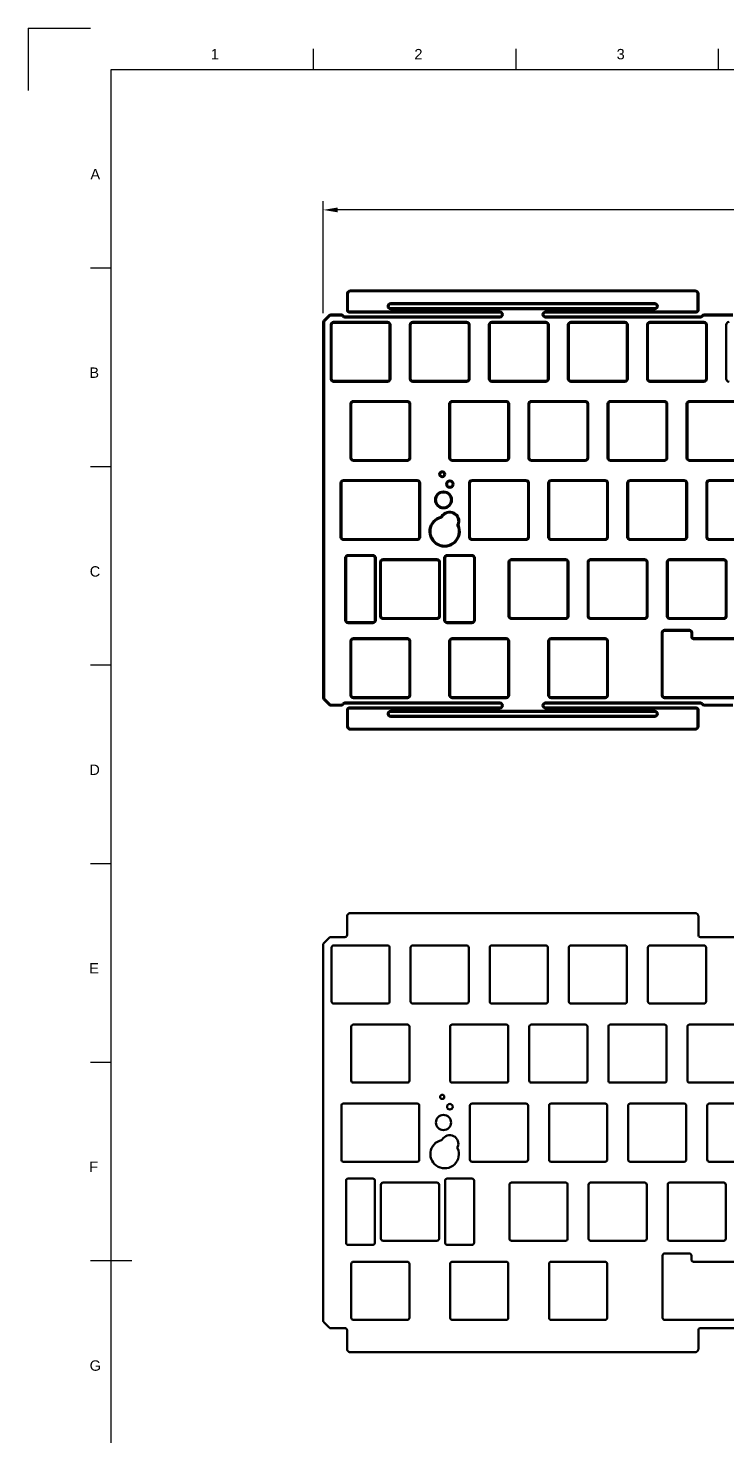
# Model space of a CAD drawing. Header units: millimetres. Extents: x 0 to 420, y 0 to 594.
# Drawn here: x 0 to 168.3, y 254.9 to 594 of the extents above; entities that cross this region are included whole.
import ezdxf

# ---------------------------------------------------------------- set-up
doc = ezdxf.new("R2010")
doc.units = ezdxf.units.MM
doc.header["$LTSCALE"] = 0.75
for name, color, linetype, lineweight in [('BORDER', 7, 'Continuous', 25), ('FD_Dimensions', 7, 'Continuous', 25), ('Visible', 7, 'Continuous', 50)]:
    doc.layers.add(name, color=color, linetype=linetype, lineweight=lineweight)
doc.styles.get("Standard").update_dxf_attribs({"font": 'arial.ttf'})
doc.dimstyles.new('Dim-ISO-25', dxfattribs={"dimtxt": 3.5, "dimasz": 3.5, "dimexe": 2.1, "dimexo": 2.1, "dimgap": 1.4, "dimtad": 1, "dimdsep": 46, "dimtxsty": 'Standard', "dimcen": 0, "dimazin": 2, "dimtp": 0.1, "dimtm": 0.1, "dimtfac": 0.714286, "dimtmove": 0, "dimatfit": 3, "dimfxl": 1, "dimarcsym": 0})

# ---------------------------------------------------------------- blocks, each defined once
blk = doc.blocks.new('ISO_A2(P)_SHEET')
for p, q in [((0, 594), (0, 579)), ((0, 594), (15, 594)), ((68.75, 584), (68.75, 589)), ((117.5, 584), (117.5, 589)), ((166.25, 584), (166.25, 589)), ((20, 10), (20, 584)), ((20, 584), (410, 584)), ((20, 536.17), (15, 536.17)), ((20, 488.33), (15, 488.33)), ((20, 440.5), (15, 440.5)), ((20, 392.67), (15, 392.67)), ((20, 344.83), (15, 344.83)), ((25, 297), (15, 297))]:
    blk.add_line(p, q)
for s, p in [('1', (43.99, 586.49)), ('2', (93.02, 586.49)), ('3', (141.73, 586.49)), ('A', (15, 557.58)), ('B', (14.74, 509.75)), ('C', (14.83, 461.87)), ('D', (14.73, 414.08)), ('E', (14.72, 366.25)), ('F', (14.71, 318.42)), ('G', (14.81, 270.54))]:
    blk.add_text(s, height=2.5).set_placement(p)
blk = doc.blocks.new('*D9')
at = {"layer": 'Defpoints', "color": 0, "transparency": 16777216}
for p in [(71.05, 550.21), (71.05, 523.2), (355.55, 523.2)]:
    blk.add_point(p, dxfattribs=at)
at = {"layer": 'FD_Dimensions', "color": 0, "lineweight": -2, "transparency": 16777216}
for p, q in [((71.05, 525.3), (71.05, 552.31)), ((352.05, 550.21), (74.55, 550.21)), ((355.55, 525.3), (355.55, 552.31))]:
    blk.add_line(p, q, dxfattribs=at)
at = {"layer": 'FD_Dimensions', "color": 0, "transparency": 16777216}
for points in [[(74.55, 550.79), (74.55, 549.63), (71.05, 550.21)], [(352.05, 550.79), (352.05, 549.63), (355.55, 550.21)]]:
    blk.add_solid(points, dxfattribs=at)
at = {"layer": 'FD_Dimensions', "color": 0, "transparency": 16777216, "insert": (213.3, 553.4), "char_height": 3.5, "attachment_point": 5}
blk.add_mtext('284.5', dxfattribs=at)

msp = doc.modelspace()

# ---------------------------------------------------------------- linework, layer by layer
at = {"layer": 'Visible'}
for p, q in [((76.801, 530.009), (76.801, 526.009)), ((77.001, 526.009), (77.001, 530.009)), ((160.601, 530.809), (77.601, 530.809)), ((77.601, 530.609), (160.601, 530.609)), ((161.201, 530.009), (161.201, 526.009)), ((161.401, 526.009), (161.401, 530.009)), ((113.601, 525.709), (77.301, 525.709)), ((150.901, 527.709), (87.301, 527.709)), ((87.301, 527.509), (150.901, 527.509)), ((150.901, 526.509), (87.301, 526.509)), ((87.301, 526.309), (150.901, 526.309)), ((160.901, 525.709), (124.601, 525.709)), ((71.052, 523.202), (71.052, 432.616)), ((72.505, 524.863), (71.198, 523.555)), ((71.252, 432.616), (71.252, 523.202)), ((71.34, 523.414), (72.647, 524.721)), ((72.852, 522.509), (72.852, 509.509)), ((75.435, 525.009), (72.859, 525.009)), ((72.859, 524.809), (75.435, 524.809)), ((73.052, 509.509), (73.052, 522.509)), ((86.552, 523.209), (73.552, 523.209)), ((73.552, 523.009), (86.552, 523.009)), ((113.601, 524.509), (76.301, 524.509)), ((76.301, 524.309), (113.601, 524.309)), ((77.301, 525.509), (113.601, 525.509)), ((87.052, 522.509), (87.052, 509.509)), ((87.252, 509.509), (87.252, 522.509)), ((91.902, 522.509), (91.902, 509.509)), ((92.102, 509.509), (92.102, 522.509)), ((105.602, 523.209), (92.602, 523.209)), ((92.602, 523.009), (105.602, 523.009)), ((106.102, 522.509), (106.102, 509.509)), ((106.302, 509.509), (106.302, 522.509)), ((110.952, 522.509), (110.952, 509.509)), ((111.152, 509.509), (111.152, 522.509)), ((124.652, 523.209), (111.652, 523.209)), ((111.652, 523.009), (124.652, 523.009)), ((124.601, 525.509), (160.901, 525.509)), ((161.901, 524.509), (124.601, 524.509)), ((124.601, 524.309), (161.901, 524.309)), ((125.152, 522.509), (125.152, 509.509)), ((125.352, 509.509), (125.352, 522.509)), ((130.002, 522.509), (130.002, 509.509)), ((130.202, 509.509), (130.202, 522.509)), ((143.702, 523.209), (130.702, 523.209)), ((130.702, 523.009), (143.702, 523.009)), ((144.202, 522.509), (144.202, 509.509)), ((144.402, 509.509), (144.402, 522.509)), ((149.052, 522.509), (149.052, 509.509)), ((149.252, 509.509), (149.252, 522.509)), ((162.752, 523.209), (149.752, 523.209)), ((149.752, 523.009), (162.752, 523.009)), ((169.736, 525.009), (162.767, 525.009)), ((162.767, 524.809), (169.736, 524.809)), ((163.252, 522.509), (163.252, 509.509)), ((163.452, 509.509), (163.452, 522.509)), ((168.102, 522.509), (168.102, 509.509)), ((86.552, 509.009), (73.552, 509.009)), ((73.552, 508.809), (86.552, 508.809)), ((105.602, 509.009), (92.602, 509.009)), ((92.602, 508.809), (105.602, 508.809)), ((124.652, 509.009), (111.652, 509.009)), ((111.652, 508.809), (124.652, 508.809)), ((143.702, 509.009), (130.702, 509.009)), ((130.702, 508.809), (143.702, 508.809)), ((162.752, 509.009), (149.752, 509.009)), ((149.752, 508.809), (162.752, 508.809)), ((77.614, 503.459), (77.614, 490.459)), ((77.814, 490.459), (77.814, 503.459)), ((91.314, 504.159), (78.314, 504.159)), ((78.314, 503.959), (91.314, 503.959)), ((91.814, 503.459), (91.814, 490.459)), ((92.014, 490.459), (92.014, 503.459)), ((101.427, 503.459), (101.427, 490.459)), ((101.627, 490.459), (101.627, 503.459)), ((115.127, 504.159), (102.127, 504.159)), ((102.127, 503.959), (115.127, 503.959)), ((115.627, 503.459), (115.627, 490.459)), ((115.827, 490.459), (115.827, 503.459)), ((120.477, 503.459), (120.477, 490.459)), ((120.677, 490.459), (120.677, 503.459)), ((134.177, 504.159), (121.177, 504.159)), ((121.177, 503.959), (134.177, 503.959)), ((134.677, 503.459), (134.677, 490.459)), ((134.877, 490.459), (134.877, 503.459)), ((139.527, 503.459), (139.527, 490.459)), ((139.727, 490.459), (139.727, 503.459)), ((153.227, 504.159), (140.227, 504.159)), ((140.227, 503.959), (153.227, 503.959)), ((153.727, 503.459), (153.727, 490.459)), ((153.927, 490.459), (153.927, 503.459)), ((158.577, 503.459), (158.577, 490.459)), ((158.777, 490.459), (158.777, 503.459)), ((172.277, 504.159), (159.277, 504.159)), ((159.277, 503.959), (172.277, 503.959)), ((91.314, 489.959), (78.314, 489.959)), ((78.314, 489.759), (91.314, 489.759)), ((115.127, 489.959), (102.127, 489.959)), ((102.127, 489.759), (115.127, 489.759)), ((134.177, 489.959), (121.177, 489.959)), ((121.177, 489.759), (134.177, 489.759)), ((153.227, 489.959), (140.227, 489.959)), ((140.227, 489.759), (153.227, 489.759)), ((172.277, 489.959), (159.277, 489.959)), ((159.277, 489.759), (172.277, 489.759)), ((93.696, 485.109), (75.933, 485.109)), ((119.889, 485.109), (106.889, 485.109)), ((138.939, 485.109), (125.939, 485.109)), ((157.989, 485.109), (144.989, 485.109)), ((177.039, 485.109), (164.039, 485.109)), ((75.233, 484.409), (75.233, 471.409)), ((75.433, 471.409), (75.433, 484.409)), ((75.933, 484.909), (93.696, 484.909)), ((94.196, 484.409), (94.196, 471.409)), ((94.396, 471.409), (94.396, 484.409)), ((106.189, 484.409), (106.189, 471.409)), ((106.389, 471.409), (106.389, 484.409)), ((106.889, 484.909), (119.889, 484.909)), ((120.389, 484.409), (120.389, 471.409)), ((120.589, 471.409), (120.589, 484.409)), ((125.239, 484.409), (125.239, 471.409)), ((125.439, 471.409), (125.439, 484.409)), ((125.939, 484.909), (138.939, 484.909)), ((139.439, 484.409), (139.439, 471.409)), ((139.639, 471.409), (139.639, 484.409)), ((144.289, 484.409), (144.289, 471.409)), ((144.489, 471.409), (144.489, 484.409)), ((144.989, 484.909), (157.989, 484.909)), ((158.489, 484.409), (158.489, 471.409)), ((158.689, 471.409), (158.689, 484.409)), ((163.339, 484.409), (163.339, 471.409)), ((163.539, 471.409), (163.539, 484.409)), ((164.039, 484.909), (177.039, 484.909)), ((93.696, 470.909), (75.933, 470.909)), ((75.933, 470.709), (93.696, 470.709)), ((119.889, 470.909), (106.889, 470.909)), ((106.889, 470.709), (119.889, 470.709)), ((138.939, 470.909), (125.939, 470.909)), ((125.939, 470.709), (138.939, 470.709)), ((157.989, 470.909), (144.989, 470.909)), ((144.989, 470.709), (157.989, 470.709)), ((177.039, 470.909), (164.039, 470.909)), ((164.039, 470.709), (177.039, 470.709)), ((76.345, 466.359), (76.345, 451.359)), ((76.545, 451.359), (76.545, 466.359)), ((82.995, 467.059), (77.045, 467.059)), ((77.045, 466.859), (82.995, 466.859)), ((83.495, 466.359), (83.495, 451.359)), ((83.695, 451.359), (83.695, 466.359)), ((84.758, 465.359), (84.758, 452.359)), ((84.958, 452.359), (84.958, 465.359)), ((98.458, 466.059), (85.458, 466.059)), ((85.458, 465.859), (98.458, 465.859)), ((98.958, 465.359), (98.958, 452.359)), ((99.158, 452.359), (99.158, 465.359)), ((100.221, 466.359), (100.221, 451.359)), ((100.421, 451.359), (100.421, 466.359)), ((106.871, 467.059), (100.921, 467.059)), ((100.921, 466.859), (106.871, 466.859)), ((107.371, 466.359), (107.371, 451.359)), ((107.571, 451.359), (107.571, 466.359)), ((115.714, 465.359), (115.714, 452.359)), ((115.914, 452.359), (115.914, 465.359)), ((129.414, 466.059), (116.414, 466.059)), ((116.414, 465.859), (129.414, 465.859)), ((129.914, 465.359), (129.914, 452.359)), ((130.114, 452.359), (130.114, 465.359)), ((134.764, 465.359), (134.764, 452.359)), ((134.964, 452.359), (134.964, 465.359)), ((148.464, 466.059), (135.464, 466.059)), ((135.464, 465.859), (148.464, 465.859)), ((148.964, 465.359), (148.964, 452.359)), ((149.164, 452.359), (149.164, 465.359)), ((153.814, 465.359), (153.814, 452.359)), ((154.014, 452.359), (154.014, 465.359)), ((167.514, 466.059), (154.514, 466.059)), ((154.514, 465.859), (167.514, 465.859)), ((168.014, 465.359), (168.014, 452.359)), ((168.214, 452.359), (168.214, 465.359)), ((98.458, 451.859), (85.458, 451.859)), ((85.458, 451.659), (98.458, 451.659)), ((129.414, 451.859), (116.414, 451.859)), ((116.414, 451.659), (129.414, 451.659)), ((148.464, 451.859), (135.464, 451.859)), ((135.464, 451.659), (148.464, 451.659)), ((167.514, 451.859), (154.514, 451.859)), ((154.514, 451.659), (167.514, 451.659)), ((82.995, 450.859), (77.045, 450.859)), ((77.045, 450.659), (82.995, 450.659)), ((106.871, 450.859), (100.921, 450.859)), ((100.921, 450.659), (106.871, 450.659)), ((152.577, 448.309), (152.577, 433.309)), ((152.777, 433.309), (152.777, 448.309)), ((159.227, 449.009), (153.277, 449.009)), ((153.277, 448.809), (159.227, 448.809)), ((159.727, 448.309), (159.727, 447.309)), ((159.927, 447.309), (159.927, 448.309)), ((77.614, 446.309), (77.614, 433.309)), ((77.814, 433.309), (77.814, 446.309)), ((91.314, 447.009), (78.314, 447.009)), ((78.314, 446.809), (91.314, 446.809)), ((91.814, 446.309), (91.814, 433.309)), ((92.014, 433.309), (92.014, 446.309)), ((101.427, 446.309), (101.427, 433.309)), ((101.627, 433.309), (101.627, 446.309)), ((115.127, 447.009), (102.127, 447.009)), ((102.127, 446.809), (115.127, 446.809)), ((115.627, 446.309), (115.627, 433.309)), ((115.827, 433.309), (115.827, 446.309)), ((125.239, 446.309), (125.239, 433.309)), ((125.439, 433.309), (125.439, 446.309)), ((138.939, 447.009), (125.939, 447.009)), ((125.939, 446.809), (138.939, 446.809)), ((139.439, 446.309), (139.439, 433.309)), ((139.639, 433.309), (139.639, 446.309)), ((247.527, 447.009), (160.227, 447.009)), ((160.227, 446.809), (247.527, 446.809)), ((71.198, 432.263), (72.505, 430.955)), ((72.647, 431.097), (71.34, 432.404)), ((75.435, 431.009), (72.859, 431.009)), ((72.859, 430.809), (75.435, 430.809)), ((113.601, 431.509), (76.301, 431.509)), ((76.301, 431.309), (113.601, 431.309)), ((91.314, 432.809), (78.314, 432.809)), ((78.314, 432.609), (91.314, 432.609)), ((115.127, 432.809), (102.127, 432.809)), ((102.127, 432.609), (115.127, 432.609)), ((161.901, 431.509), (124.601, 431.509)), ((124.601, 431.309), (161.901, 431.309)), ((138.939, 432.809), (125.939, 432.809)), ((125.939, 432.609), (138.939, 432.609)), ((281.814, 432.809), (153.277, 432.809)), ((153.277, 432.609), (281.814, 432.609)), ((169.736, 431.009), (162.767, 431.009)), ((162.767, 430.809), (169.736, 430.809)), ((76.801, 429.809), (76.801, 425.809)), ((77.001, 425.809), (77.001, 429.809)), ((113.601, 430.309), (77.301, 430.309)), ((77.301, 430.109), (113.601, 430.109)), ((150.901, 429.509), (87.301, 429.509)), ((87.301, 429.309), (150.901, 429.309)), ((150.901, 428.309), (87.301, 428.309)), ((87.301, 428.109), (150.901, 428.109)), ((160.901, 430.309), (124.601, 430.309)), ((124.601, 430.109), (160.901, 430.109)), ((161.201, 429.809), (161.201, 425.809)), ((161.401, 425.809), (161.401, 429.809)), ((160.601, 425.209), (77.601, 425.209)), ((77.601, 425.009), (160.601, 425.009)), ((76.801, 380.009), (76.801, 375.509)), ((160.601, 380.809), (77.601, 380.809)), ((161.401, 375.509), (161.401, 380.009)), ((71.052, 373.202), (71.052, 282.616)), ((72.505, 374.863), (71.198, 373.555)), ((76.301, 375.009), (72.859, 375.009)), ((170.602, 375.009), (161.901, 375.009)), ((73.052, 359.509), (73.052, 372.509)), ((73.552, 373.009), (86.552, 373.009)), ((87.052, 372.509), (87.052, 359.509)), ((92.102, 359.509), (92.102, 372.509)), ((92.602, 373.009), (105.602, 373.009)), ((106.102, 372.509), (106.102, 359.509)), ((111.152, 359.509), (111.152, 372.509)), ((111.652, 373.009), (124.652, 373.009)), ((125.152, 372.509), (125.152, 359.509)), ((130.202, 359.509), (130.202, 372.509)), ((130.702, 373.009), (143.702, 373.009)), ((144.202, 372.509), (144.202, 359.509)), ((149.252, 359.509), (149.252, 372.509)), ((149.752, 373.009), (162.752, 373.009)), ((163.252, 372.509), (163.252, 359.509)), ((86.552, 359.009), (73.552, 359.009)), ((105.602, 359.009), (92.602, 359.009)), ((124.652, 359.009), (111.652, 359.009)), ((143.702, 359.009), (130.702, 359.009)), ((162.752, 359.009), (149.752, 359.009)), ((77.814, 340.459), (77.814, 353.459)), ((78.314, 353.959), (91.314, 353.959)), ((91.814, 353.459), (91.814, 340.459)), ((101.627, 340.459), (101.627, 353.459)), ((102.127, 353.959), (115.127, 353.959)), ((115.627, 353.459), (115.627, 340.459)), ((120.677, 340.459), (120.677, 353.459)), ((121.177, 353.959), (134.177, 353.959)), ((134.677, 353.459), (134.677, 340.459)), ((139.727, 340.459), (139.727, 353.459)), ((140.227, 353.959), (153.227, 353.959)), ((153.727, 353.459), (153.727, 340.459)), ((158.777, 340.459), (158.777, 353.459)), ((159.277, 353.959), (172.277, 353.959)), ((91.314, 339.959), (78.314, 339.959)), ((115.127, 339.959), (102.127, 339.959)), ((134.177, 339.959), (121.177, 339.959)), ((153.227, 339.959), (140.227, 339.959)), ((172.277, 339.959), (159.277, 339.959)), ((75.433, 321.409), (75.433, 334.409)), ((75.933, 334.909), (93.696, 334.909)), ((94.196, 334.409), (94.196, 321.409)), ((106.389, 321.409), (106.389, 334.409)), ((106.889, 334.909), (119.889, 334.909)), ((120.389, 334.409), (120.389, 321.409)), ((125.439, 321.409), (125.439, 334.409)), ((125.939, 334.909), (138.939, 334.909)), ((139.439, 334.409), (139.439, 321.409)), ((144.489, 321.409), (144.489, 334.409)), ((144.989, 334.909), (157.989, 334.909)), ((158.489, 334.409), (158.489, 321.409)), ((163.539, 321.409), (163.539, 334.409)), ((164.039, 334.909), (177.039, 334.909)), ((93.696, 320.909), (75.933, 320.909)), ((119.889, 320.909), (106.889, 320.909)), ((138.939, 320.909), (125.939, 320.909)), ((157.989, 320.909), (144.989, 320.909)), ((177.039, 320.909), (164.039, 320.909)), ((76.545, 301.359), (76.545, 316.359)), ((77.045, 316.859), (82.995, 316.859)), ((83.495, 316.359), (83.495, 301.359)), ((85.458, 315.859), (98.458, 315.859)), ((100.421, 301.359), (100.421, 316.359)), ((100.921, 316.859), (106.871, 316.859)), ((107.371, 316.359), (107.371, 301.359)), ((116.414, 315.859), (129.414, 315.859)), ((135.464, 315.859), (148.464, 315.859)), ((154.514, 315.859), (167.514, 315.859)), ((84.958, 302.359), (84.958, 315.359)), ((98.958, 315.359), (98.958, 302.359)), ((115.914, 302.359), (115.914, 315.359)), ((129.914, 315.359), (129.914, 302.359)), ((134.964, 302.359), (134.964, 315.359)), ((148.964, 315.359), (148.964, 302.359)), ((154.014, 302.359), (154.014, 315.359)), ((168.014, 315.359), (168.014, 302.359)), ((98.458, 301.859), (85.458, 301.859)), ((129.414, 301.859), (116.414, 301.859)), ((148.464, 301.859), (135.464, 301.859)), ((167.514, 301.859), (154.514, 301.859)), ((82.995, 300.859), (77.045, 300.859)), ((106.871, 300.859), (100.921, 300.859)), ((153.277, 298.809), (159.227, 298.809)), ((77.814, 283.309), (77.814, 296.309)), ((78.314, 296.809), (91.314, 296.809)), ((91.814, 296.309), (91.814, 283.309)), ((101.627, 283.309), (101.627, 296.309)), ((102.127, 296.809), (115.127, 296.809)), ((115.627, 296.309), (115.627, 283.309)), ((125.439, 283.309), (125.439, 296.309)), ((125.939, 296.809), (138.939, 296.809)), ((139.439, 296.309), (139.439, 283.309)), ((152.777, 283.309), (152.777, 298.309)), ((159.727, 298.309), (159.727, 297.309)), ((160.227, 296.809), (247.527, 296.809)), ((71.198, 282.263), (72.505, 280.955)), ((91.314, 282.809), (78.314, 282.809)), ((115.127, 282.809), (102.127, 282.809)), ((138.939, 282.809), (125.939, 282.809)), ((281.814, 282.809), (153.277, 282.809)), ((72.859, 280.809), (76.301, 280.809)), ((76.801, 280.309), (76.801, 275.809)), ((161.401, 275.809), (161.401, 280.309)), ((161.901, 280.809), (170.602, 280.809)), ((77.601, 275.009), (160.601, 275.009))]:
    msp.add_line(p, q, dxfattribs=at)
for centre, radius in [((99.716, 486.524), 0.7), ((101.559, 484.155), 0.883), ((100.011, 480.341), 2.024)]:
    msp.add_circle(centre, radius, dxfattribs=at)
at = {"layer": 'Visible', "extrusion": (0, 0, -1)}
for centre, radius in [((-99.716, 486.524), 0.5), ((-100.011, 480.341), 1.824), ((-101.559, 484.155), 0.683), ((-99.716, 336.524), 0.5), ((-101.559, 334.155), 0.683), ((-100.011, 330.341), 1.824)]:
    msp.add_circle(centre, radius, dxfattribs=at)
at = {"layer": 'Visible'}
for centre, radius, start, end in [((77.601, 530.009), 0.8, 90, 180), ((77.601, 530.009), 0.6, 90, 180), ((160.601, 530.009), 0.8, 0, 90), ((160.601, 530.009), 0.6, 0, 90), ((77.301, 526.009), 0.5, 180, 270), ((87.301, 527.009), 0.7, 90, 270), ((113.601, 525.009), 0.7, 270, 90), ((124.601, 525.009), 0.7, 90, 270), ((150.901, 527.009), 0.7, 270, 90), ((160.901, 526.009), 0.5, 270, 0), ((71.552, 523.202), 0.5, 135, 180), ((71.552, 523.202), 0.3, 135, 180), ((72.859, 524.509), 0.5, 90, 135), ((73.552, 522.509), 0.7, 90, 180), ((75.435, 524.509), 0.5, 30, 90), ((76.301, 525.009), 0.7, 210, 270), ((86.552, 522.509), 0.7, 0, 90), ((92.602, 522.509), 0.7, 90, 180), ((105.602, 522.509), 0.7, 0, 90), ((111.652, 522.509), 0.7, 90, 180), ((124.652, 522.509), 0.7, 0, 90), ((130.702, 522.509), 0.7, 90, 180), ((143.702, 522.509), 0.7, 0, 90), ((149.752, 522.509), 0.7, 90, 180), ((161.901, 525.009), 0.7, 270, 330), ((162.767, 524.509), 0.5, 90, 150), ((162.752, 522.509), 0.7, 0, 90), ((168.802, 522.509), 0.7, 90, 180), ((73.552, 509.509), 0.7, 180, 270), ((86.552, 509.509), 0.7, 270, 0), ((92.602, 509.509), 0.7, 180, 270), ((105.602, 509.509), 0.7, 270, 0), ((111.652, 509.509), 0.7, 180, 270), ((124.652, 509.509), 0.7, 270, 0), ((130.702, 509.509), 0.7, 180, 270), ((143.702, 509.509), 0.7, 270, 0), ((149.752, 509.509), 0.7, 180, 270), ((162.752, 509.509), 0.7, 270, 0), ((168.802, 509.509), 0.7, 180, 270), ((78.314, 503.459), 0.7, 90, 180), ((91.314, 503.459), 0.7, 0, 90), ((102.127, 503.459), 0.7, 90, 180), ((115.127, 503.459), 0.7, 0, 90), ((121.177, 503.459), 0.7, 90, 180), ((134.177, 503.459), 0.7, 0, 90), ((140.227, 503.459), 0.7, 90, 180), ((153.227, 503.459), 0.7, 0, 90), ((159.277, 503.459), 0.7, 90, 180), ((78.314, 490.459), 0.7, 180, 270), ((91.314, 490.459), 0.7, 270, 0), ((102.127, 490.459), 0.7, 180, 270), ((115.127, 490.459), 0.7, 270, 0), ((121.177, 490.459), 0.7, 180, 270), ((134.177, 490.459), 0.7, 270, 0), ((140.227, 490.459), 0.7, 180, 270), ((153.227, 490.459), 0.7, 270, 0), ((159.277, 490.459), 0.7, 180, 270), ((75.933, 484.409), 0.7, 90, 180), ((93.696, 484.409), 0.7, 0, 90), ((106.889, 484.409), 0.7, 90, 180), ((119.889, 484.409), 0.7, 0, 90), ((125.939, 484.409), 0.7, 90, 180), ((138.939, 484.409), 0.7, 0, 90), ((144.989, 484.409), 0.7, 90, 180), ((157.989, 484.409), 0.7, 0, 90), ((164.039, 484.409), 0.7, 90, 180), ((100.292, 472.755), 3.639, 102.68423, 23.98523), ((99.471, 476.403), 0.3, 282.68423, 330.27876), ((101.533, 475.226), 2.274, 336.39069, 150.27876), ((75.933, 471.409), 0.7, 180, 270), ((93.696, 471.409), 0.7, 270, 0), ((103.708, 474.275), 0.3, 156.39069, 203.98523), ((106.889, 471.409), 0.7, 180, 270), ((119.889, 471.409), 0.7, 270, 0), ((125.939, 471.409), 0.7, 180, 270), ((138.939, 471.409), 0.7, 270, 0), ((144.989, 471.409), 0.7, 180, 270), ((157.989, 471.409), 0.7, 270, 0), ((164.039, 471.409), 0.7, 180, 270), ((77.045, 466.359), 0.7, 90, 180), ((82.995, 466.359), 0.7, 0, 90), ((85.458, 465.359), 0.7, 90, 180), ((98.458, 465.359), 0.7, 0, 90), ((100.921, 466.359), 0.7, 90, 180), ((106.871, 466.359), 0.7, 0, 90), ((116.414, 465.359), 0.7, 90, 180), ((129.414, 465.359), 0.7, 0, 90), ((135.464, 465.359), 0.7, 90, 180), ((148.464, 465.359), 0.7, 0, 90), ((154.514, 465.359), 0.7, 90, 180), ((167.514, 465.359), 0.7, 0, 90), ((77.045, 451.359), 0.7, 180, 270), ((82.995, 451.359), 0.7, 270, 0), ((85.458, 452.359), 0.7, 180, 270), ((98.458, 452.359), 0.7, 270, 0), ((100.921, 451.359), 0.7, 180, 270), ((106.871, 451.359), 0.7, 270, 0), ((116.414, 452.359), 0.7, 180, 270), ((129.414, 452.359), 0.7, 270, 0), ((135.464, 452.359), 0.7, 180, 270), ((148.464, 452.359), 0.7, 270, 0), ((154.514, 452.359), 0.7, 180, 270), ((167.514, 452.359), 0.7, 270, 0), ((153.277, 448.309), 0.7, 90, 180), ((159.227, 448.309), 0.7, 0, 90), ((78.314, 446.309), 0.7, 90, 180), ((91.314, 446.309), 0.7, 0, 90), ((102.127, 446.309), 0.7, 90, 180), ((115.127, 446.309), 0.7, 0, 90), ((125.939, 446.309), 0.7, 90, 180), ((138.939, 446.309), 0.7, 0, 90), ((160.227, 447.309), 0.5, 180, 270), ((71.552, 432.616), 0.5, 180, 225), ((71.552, 432.616), 0.3, 180, 225), ((72.859, 431.309), 0.5, 225, 270), ((72.859, 431.309), 0.3, 225, 270), ((75.435, 431.309), 0.5, 270, 330), ((76.301, 430.809), 0.7, 90, 150), ((78.314, 433.309), 0.7, 180, 270), ((91.314, 433.309), 0.7, 270, 0), ((102.127, 433.309), 0.7, 180, 270), ((113.601, 430.809), 0.7, 270, 90), ((115.127, 433.309), 0.7, 270, 0), ((124.601, 430.809), 0.7, 90, 270), ((125.939, 433.309), 0.7, 180, 270), ((138.939, 433.309), 0.7, 270, 0), ((153.277, 433.309), 0.7, 180, 270), ((161.901, 430.809), 0.7, 30, 90), ((162.767, 431.309), 0.5, 210, 270), ((77.301, 429.809), 0.5, 90, 180), ((87.301, 428.809), 0.7, 90, 270), ((150.901, 428.809), 0.7, 270, 90), ((160.901, 429.809), 0.5, 0, 90), ((77.601, 425.809), 0.8, 180, 270), ((77.601, 425.809), 0.6, 180, 270), ((160.601, 425.809), 0.6, 270, 0), ((160.601, 425.809), 0.8, 270, 0), ((76.301, 375.509), 0.5, 270, 0), ((161.901, 375.509), 0.5, 180, 270), ((153.277, 283.309), 0.5, 180, 270), ((76.301, 280.309), 0.5, 0, 90), ((161.901, 280.309), 0.5, 90, 180)]:
    msp.add_arc(centre, radius, start, end, dxfattribs=at)
at = {"layer": 'Visible', "extrusion": (0, 0, -1)}
for centre, radius, start, end in [((-77.301, 526.009), 0.3, 270, 0), ((-87.301, 527.009), 0.5, 270, 90), ((-150.901, 527.009), 0.5, 90, 270), ((-160.901, 526.009), 0.3, 180, 270), ((-72.859, 524.509), 0.3, 45, 90), ((-73.552, 522.509), 0.5, 0, 90), ((-75.435, 524.509), 0.3, 90, 150), ((-76.301, 525.009), 0.5, 270, 330), ((-86.552, 522.509), 0.5, 90, 180), ((-92.602, 522.509), 0.5, 0, 90), ((-105.602, 522.509), 0.5, 90, 180), ((-111.652, 522.509), 0.5, 0, 90), ((-113.601, 525.009), 0.5, 90, 270), ((-124.601, 525.009), 0.5, 270, 90), ((-124.652, 522.509), 0.5, 90, 180), ((-130.702, 522.509), 0.5, 0, 90), ((-143.702, 522.509), 0.5, 90, 180), ((-149.752, 522.509), 0.5, 0, 90), ((-161.901, 525.009), 0.5, 210, 270), ((-162.767, 524.509), 0.3, 30, 90), ((-162.752, 522.509), 0.5, 90, 180), ((-73.552, 509.509), 0.5, 270, 0), ((-86.552, 509.509), 0.5, 180, 270), ((-92.602, 509.509), 0.5, 270, 0), ((-105.602, 509.509), 0.5, 180, 270), ((-111.652, 509.509), 0.5, 270, 0), ((-124.652, 509.509), 0.5, 180, 270), ((-130.702, 509.509), 0.5, 270, 0), ((-143.702, 509.509), 0.5, 180, 270), ((-149.752, 509.509), 0.5, 270, 0), ((-162.752, 509.509), 0.5, 180, 270), ((-78.314, 503.459), 0.5, 0, 90), ((-91.314, 503.459), 0.5, 90, 180), ((-102.127, 503.459), 0.5, 0, 90), ((-115.127, 503.459), 0.5, 90, 180), ((-121.177, 503.459), 0.5, 0, 90), ((-134.177, 503.459), 0.5, 90, 180), ((-140.227, 503.459), 0.5, 0, 90), ((-153.227, 503.459), 0.5, 90, 180), ((-159.277, 503.459), 0.5, 0, 90), ((-78.314, 490.459), 0.5, 270, 0), ((-91.314, 490.459), 0.5, 180, 270), ((-102.127, 490.459), 0.5, 270, 0), ((-115.127, 490.459), 0.5, 180, 270), ((-121.177, 490.459), 0.5, 270, 0), ((-134.177, 490.459), 0.5, 180, 270), ((-140.227, 490.459), 0.5, 270, 0), ((-153.227, 490.459), 0.5, 180, 270), ((-159.277, 490.459), 0.5, 270, 0), ((-75.933, 484.409), 0.5, 0, 90), ((-93.696, 484.409), 0.5, 90, 180), ((-106.889, 484.409), 0.5, 0, 90), ((-119.889, 484.409), 0.5, 90, 180), ((-125.939, 484.409), 0.5, 0, 90), ((-138.939, 484.409), 0.5, 90, 180), ((-144.989, 484.409), 0.5, 0, 90), ((-157.989, 484.409), 0.5, 90, 180), ((-164.039, 484.409), 0.5, 0, 90), ((-100.292, 472.755), 3.439, 156.01477, 77.31577), ((-99.471, 476.403), 0.1, 209.72124, 257.31577), ((-101.533, 475.226), 2.074, 29.72124, 203.60931), ((-75.933, 471.409), 0.5, 270, 0), ((-93.696, 471.409), 0.5, 180, 270), ((-103.708, 474.275), 0.1, 336.01477, 23.60931), ((-106.889, 471.409), 0.5, 270, 0), ((-119.889, 471.409), 0.5, 180, 270), ((-125.939, 471.409), 0.5, 270, 0), ((-138.939, 471.409), 0.5, 180, 270), ((-144.989, 471.409), 0.5, 270, 0), ((-157.989, 471.409), 0.5, 180, 270), ((-164.039, 471.409), 0.5, 270, 0), ((-77.045, 466.359), 0.5, 0, 90), ((-82.995, 466.359), 0.5, 90, 180), ((-85.458, 465.359), 0.5, 0, 90), ((-98.458, 465.359), 0.5, 90, 180), ((-100.921, 466.359), 0.5, 0, 90), ((-106.871, 466.359), 0.5, 90, 180), ((-116.414, 465.359), 0.5, 0, 90), ((-129.414, 465.359), 0.5, 90, 180), ((-135.464, 465.359), 0.5, 0, 90), ((-148.464, 465.359), 0.5, 90, 180), ((-154.514, 465.359), 0.5, 0, 90), ((-167.514, 465.359), 0.5, 90, 180), ((-77.045, 451.359), 0.5, 270, 0), ((-82.995, 451.359), 0.5, 180, 270), ((-85.458, 452.359), 0.5, 270, 0), ((-98.458, 452.359), 0.5, 180, 270), ((-100.921, 451.359), 0.5, 270, 0), ((-106.871, 451.359), 0.5, 180, 270), ((-116.414, 452.359), 0.5, 270, 0), ((-129.414, 452.359), 0.5, 180, 270), ((-135.464, 452.359), 0.5, 270, 0), ((-148.464, 452.359), 0.5, 180, 270), ((-154.514, 452.359), 0.5, 270, 0), ((-167.514, 452.359), 0.5, 180, 270), ((-153.277, 448.309), 0.5, 0, 90), ((-159.227, 448.309), 0.5, 90, 180), ((-78.314, 446.309), 0.5, 0, 90), ((-91.314, 446.309), 0.5, 90, 180), ((-102.127, 446.309), 0.5, 0, 90), ((-115.127, 446.309), 0.5, 90, 180), ((-125.939, 446.309), 0.5, 0, 90), ((-138.939, 446.309), 0.5, 90, 180), ((-160.227, 447.309), 0.3, 270, 0), ((-75.435, 431.309), 0.3, 210, 270), ((-76.301, 430.809), 0.5, 30, 90), ((-78.314, 433.309), 0.5, 270, 0), ((-91.314, 433.309), 0.5, 180, 270), ((-102.127, 433.309), 0.5, 270, 0), ((-113.601, 430.809), 0.5, 90, 270), ((-115.127, 433.309), 0.5, 180, 270), ((-124.601, 430.809), 0.5, 270, 90), ((-125.939, 433.309), 0.5, 270, 0), ((-138.939, 433.309), 0.5, 180, 270), ((-153.277, 433.309), 0.5, 270, 0), ((-161.901, 430.809), 0.5, 90, 150), ((-162.767, 431.309), 0.3, 270, 330), ((-77.301, 429.809), 0.3, 0, 90), ((-87.301, 428.809), 0.5, 270, 90), ((-150.901, 428.809), 0.5, 90, 270), ((-160.901, 429.809), 0.3, 90, 180), ((-77.601, 380.009), 0.8, 0, 90), ((-73.552, 372.509), 0.5, 0, 90), ((-86.552, 372.509), 0.5, 90, 180), ((-92.602, 372.509), 0.5, 0, 90), ((-105.602, 372.509), 0.5, 90, 180), ((-111.652, 372.509), 0.5, 0, 90), ((-124.652, 372.509), 0.5, 90, 180), ((-130.702, 372.509), 0.5, 0, 90), ((-143.702, 372.509), 0.5, 90, 180), ((-149.752, 372.509), 0.5, 0, 90), ((-162.752, 372.509), 0.5, 90, 180), ((-73.552, 359.509), 0.5, 270, 0), ((-86.552, 359.509), 0.5, 180, 270), ((-92.602, 359.509), 0.5, 270, 0), ((-105.602, 359.509), 0.5, 180, 270), ((-111.652, 359.509), 0.5, 270, 0), ((-124.652, 359.509), 0.5, 180, 270), ((-130.702, 359.509), 0.5, 270, 0), ((-143.702, 359.509), 0.5, 180, 270), ((-149.752, 359.509), 0.5, 270, 0), ((-162.752, 359.509), 0.5, 180, 270), ((-78.314, 353.459), 0.5, 0, 90), ((-91.314, 353.459), 0.5, 90, 180), ((-102.127, 353.459), 0.5, 0, 90), ((-115.127, 353.459), 0.5, 90, 180), ((-121.177, 353.459), 0.5, 0, 90), ((-134.177, 353.459), 0.5, 90, 180), ((-140.227, 353.459), 0.5, 0, 90), ((-153.227, 353.459), 0.5, 90, 180), ((-159.277, 353.459), 0.5, 0, 90), ((-78.314, 340.459), 0.5, 270, 0), ((-91.314, 340.459), 0.5, 180, 270), ((-102.127, 340.459), 0.5, 270, 0), ((-115.127, 340.459), 0.5, 180, 270), ((-121.177, 340.459), 0.5, 270, 0), ((-134.177, 340.459), 0.5, 180, 270), ((-140.227, 340.459), 0.5, 270, 0), ((-153.227, 340.459), 0.5, 180, 270), ((-159.277, 340.459), 0.5, 270, 0), ((-75.933, 334.409), 0.5, 0, 90), ((-93.696, 334.409), 0.5, 90, 180), ((-106.889, 334.409), 0.5, 0, 90), ((-119.889, 334.409), 0.5, 90, 180), ((-125.939, 334.409), 0.5, 0, 90), ((-138.939, 334.409), 0.5, 90, 180), ((-144.989, 334.409), 0.5, 0, 90), ((-157.989, 334.409), 0.5, 90, 180), ((-164.039, 334.409), 0.5, 0, 90), ((-100.292, 322.755), 3.439, 156.01477, 77.31577), ((-99.471, 326.403), 0.3, 209.72124, 257.31577), ((-101.533, 325.226), 2.074, 29.72124, 203.60931), ((-103.708, 324.275), 0.3, 336.01477, 23.60931), ((-75.933, 321.409), 0.5, 270, 0), ((-93.696, 321.409), 0.5, 180, 270), ((-106.889, 321.409), 0.5, 270, 0), ((-119.889, 321.409), 0.5, 180, 270), ((-125.939, 321.409), 0.5, 270, 0), ((-138.939, 321.409), 0.5, 180, 270), ((-144.989, 321.409), 0.5, 270, 0), ((-157.989, 321.409), 0.5, 180, 270), ((-164.039, 321.409), 0.5, 270, 0), ((-77.045, 316.359), 0.5, 0, 90), ((-82.995, 316.359), 0.5, 90, 180), ((-85.458, 315.359), 0.5, 0, 90), ((-98.458, 315.359), 0.5, 90, 180), ((-100.921, 316.359), 0.5, 0, 90), ((-106.871, 316.359), 0.5, 90, 180), ((-116.414, 315.359), 0.5, 0, 90), ((-129.414, 315.359), 0.5, 90, 180), ((-135.464, 315.359), 0.5, 0, 90), ((-148.464, 315.359), 0.5, 90, 180), ((-154.514, 315.359), 0.5, 0, 90), ((-167.514, 315.359), 0.5, 90, 180), ((-85.458, 302.359), 0.5, 270, 0), ((-98.458, 302.359), 0.5, 180, 270), ((-116.414, 302.359), 0.5, 270, 0), ((-129.414, 302.359), 0.5, 180, 270), ((-135.464, 302.359), 0.5, 270, 0), ((-148.464, 302.359), 0.5, 180, 270), ((-154.514, 302.359), 0.5, 270, 0), ((-167.514, 302.359), 0.5, 180, 270), ((-77.045, 301.359), 0.5, 270, 0), ((-82.995, 301.359), 0.5, 180, 270), ((-100.921, 301.359), 0.5, 270, 0), ((-106.871, 301.359), 0.5, 180, 270), ((-153.277, 298.309), 0.5, 0, 90), ((-159.227, 298.309), 0.5, 90, 180), ((-78.314, 296.309), 0.5, 0, 90), ((-91.314, 296.309), 0.5, 90, 180), ((-102.127, 296.309), 0.5, 0, 90), ((-115.127, 296.309), 0.5, 90, 180), ((-125.939, 296.309), 0.5, 0, 90), ((-138.939, 296.309), 0.5, 90, 180), ((-160.227, 297.309), 0.5, 270, 0), ((-78.314, 283.309), 0.5, 270, 0), ((-91.314, 283.309), 0.5, 180, 270), ((-102.127, 283.309), 0.5, 270, 0), ((-115.127, 283.309), 0.5, 180, 270), ((-125.939, 283.309), 0.5, 270, 0), ((-138.939, 283.309), 0.5, 180, 270)]:
    msp.add_arc(centre, radius, start, end, dxfattribs=at)
at = {"layer": 'Visible'}
for points, weights in [([(161.401, 380.009), (161.401, 380.809), (160.601, 380.809)], [1, 0.707106781187, 1]), ([(71.198, 373.555), (71.052, 373.409), (71.052, 373.202)], [1, 0.923879532511, 1]), ([(72.859, 375.009), (72.652, 375.009), (72.505, 374.863)], [1, 0.923879532511, 1]), ([(71.052, 282.616), (71.052, 282.409), (71.198, 282.263)], [1, 0.923879532511, 1]), ([(72.505, 280.955), (72.652, 280.809), (72.859, 280.809)], [1, 0.923879532511, 1]), ([(76.801, 275.809), (76.801, 275.009), (77.601, 275.009)], [1, 0.707106781187, 1]), ([(160.601, 275.009), (161.401, 275.009), (161.401, 275.809)], [1, 0.707106781187, 1])]:
    msp.add_rational_spline(points, weights, degree=2, dxfattribs=at)

# ---------------------------------------------------------------- block references
at = {"layer": 'BORDER'}
msp.add_blockref('ISO_A2(P)_SHEET', (0, 0), dxfattribs=at)

# ---------------------------------------------------------------- dimensions: what is measured, and where the dimension line sits
at = {"layer": 'FD_Dimensions'}
dim = msp.add_linear_dim(base=(71.052, 550.211), p1=(355.552, 523.202), p2=(71.052, 523.202), angle=0, dimstyle='Dim-ISO-25', override={"dimlfac": 1, "dimclrd": 0, "dimclre": 0}, dxfattribs=at)
dim.commit()
dim.dimension.update_dxf_attribs({"geometry": '*D9', "text_midpoint": (213.302, 553.398)})

doc.saveas('drawing.dxf')
